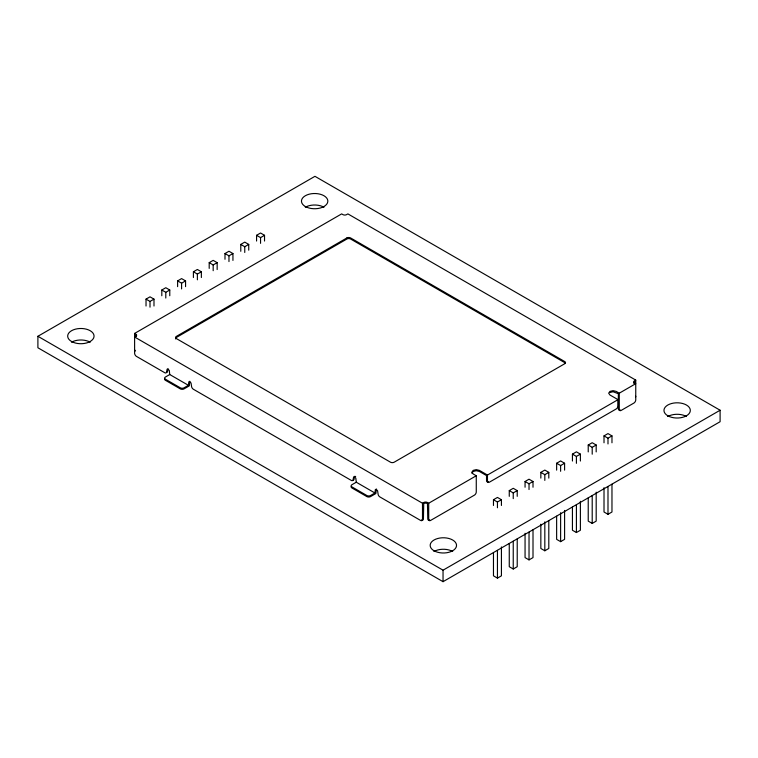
<?xml version="1.0" encoding="UTF-8"?>
<svg xmlns="http://www.w3.org/2000/svg" width="758" height="758" viewBox="0 0 758 758"><rect width="100%" height="100%" fill="white"/><g stroke="black" fill="none" stroke-linecap="round" stroke-linejoin="round"><path stroke-width="1.14" d="M168.02 368.682L167.565 371.117A2.634 1.525 60 0 1 166.637 372.443M189.784 381.246L189.329 385.841L184.042 388.892A2.634 1.525 0 0 1 180.319 388.892L165.396 380.27A2.634 1.525 0 0 1 164.713 378.801M376.319 488.938L375.864 493.534L370.577 496.585A2.634 1.525 0 0 1 366.844 496.585L351.92 487.962A2.634 1.525 0 0 1 351.238 486.494M471.874 473.248L473.163 471.457L476.27 470.709L479.388 471.457L486.532 475.579L486.532 480.61A2.634 1.525 -60 0 0 488.398 481.681M37.9 336.287L314.958 176.32L720.1 410.23L720.1 421.713L443.042 581.68L37.9 347.77L37.9 336.287L443.042 570.187L720.1 410.23M146.029 306.024L146.029 299.126L150.008 296.833L153.988 299.126L153.988 306.024M161.814 295.753L161.814 290.011L165.794 287.718L169.773 290.011L169.773 295.753M177.609 286.638L177.609 280.896L181.588 278.593L185.568 280.896L185.568 286.638M193.404 277.523L193.404 271.771L197.383 269.478L201.363 271.771L201.363 277.523M209.199 268.398L209.199 262.656L213.178 260.364L217.158 262.656L217.158 269.545M224.993 259.283L224.993 253.542L228.973 251.239L232.943 253.542L232.943 260.43M240.779 251.315L240.779 244.417L244.758 242.124L248.738 244.417L248.738 250.168M256.574 241.044L256.574 235.302L260.553 233.009L264.533 235.302L264.533 241.044M146.029 299.126L150.008 301.428L153.988 299.126M161.814 290.011L165.794 292.304L169.773 290.011M177.609 280.896L181.588 283.189L185.568 280.896M193.404 271.771L197.383 274.074L201.363 271.771M209.199 262.656L213.178 264.959L217.158 262.656M224.993 253.542L228.973 255.834L232.943 253.542M240.779 244.417L244.758 246.72L248.738 244.417M256.574 235.302L260.553 237.605L264.533 235.302M134.611 333.425L135.862 334.145A2.634 1.525 0 0 1 135.862 336.296L134.611 337.016L422.49 503.227L422.49 519.372A2.634 1.525 60 0 1 420.624 520.452L379.9 496.945A2.634 1.525 60 0 1 378.034 493.714L377.579 490.739L376.48 489.583L375.381 489.469L374.926 492.994L356.279 482.221L355.815 478.175L354.716 477.019L353.616 476.905L353.162 479.35A2.634 1.525 60 0 1 351.305 480.43L193.375 389.252A2.634 1.525 60 0 1 191.509 386.021L191.054 383.046L189.955 381.89L188.856 381.776L188.401 385.301L169.745 374.528L169.29 370.482L168.191 369.326L167.092 369.212L166.637 371.657A2.634 1.525 60 0 1 164.77 372.737L136.478 356.402A2.634 1.525 60 0 1 134.611 353.171L134.611 333.425L341.659 213.889L342.91 214.609A2.634 1.525 0 0 0 346.633 214.609L347.884 213.889L635.754 380.099L635.754 399.836A2.634 1.525 -60 0 1 633.896 403.066L621.143 410.429A2.634 1.525 -60 0 1 619.277 409.348L619.277 393.194L635.754 383.681L634.512 382.97A2.634 1.525 0 0 1 634.512 380.81L635.754 380.099M169.745 374.528L165.396 377.048A2.634 1.525 0 0 0 165.396 379.199L180.319 387.812A2.634 1.525 0 0 0 184.042 387.812L188.401 385.301M356.279 482.221L351.92 484.732A2.634 1.525 0 0 0 351.92 486.892L366.844 495.505A2.634 1.525 0 0 0 370.577 495.505L374.926 492.994M422.49 503.227L423.731 502.507A2.634 1.525 0 0 1 427.465 502.507L428.706 503.227L476.27 475.759L476.27 491.914A2.634 1.525 -60 0 1 474.413 495.145L430.572 520.452A2.634 1.525 -60 0 1 428.706 519.372L428.706 503.227M634.825 381.71L634.512 381.89A2.634 1.525 0 0 0 633.83 383.359M487.47 475.039L618.035 399.656L618.035 405.757A2.634 1.525 -60 0 1 616.169 408.988L489.336 482.221A2.634 1.525 -60 0 1 487.47 481.15L487.47 475.039L479.388 470.377L476.27 469.628L473.163 470.377L471.874 472.168L473.163 473.968L476.27 475.759M493.467 505.463L493.467 499.721L497.447 497.428L501.426 499.721L501.426 505.463M509.262 496.348L509.262 490.606L513.242 488.304L517.221 490.606L517.221 496.348M525.057 487.233L525.057 481.491L529.027 479.189L533.007 481.491L533.007 487.233M540.842 478.109L540.842 472.367L544.822 470.074L548.801 472.367L548.801 478.109M556.637 470.14L556.637 463.252L560.617 460.949L564.596 463.252L564.596 470.14M572.432 461.025L572.432 454.137L576.412 451.834L580.391 454.137L580.391 461.025M588.227 451.91L588.227 445.012L592.206 442.719L596.186 445.012L596.186 451.91M604.012 442.786L604.012 435.897L607.992 433.595L611.971 435.897L611.971 442.786M493.467 499.721L497.447 502.023L501.426 499.721M509.262 490.606L513.242 492.899L517.221 490.606M525.057 481.491L529.027 483.784L533.007 481.491M540.842 472.367L544.822 474.669L548.801 472.367M556.637 463.252L560.617 465.545L564.596 463.252M572.432 454.137L576.412 456.43L580.391 454.137M588.227 445.012L592.206 447.315L596.186 445.012M604.012 435.897L607.992 438.19L611.971 435.897M493.467 552.696L493.467 575.824L497.447 578.127L501.426 575.824L501.426 546.906M509.262 543.571L509.262 566.709L513.242 569.002L517.221 566.709L517.221 538.947M525.057 533.3L525.057 557.594L529.027 559.887L533.007 557.594L533.007 529.833M540.842 524.185L540.842 548.47L544.822 550.772L548.801 548.47L548.801 520.708M556.637 516.217L556.637 539.355L560.617 541.648L564.596 539.355L564.596 510.437M572.432 507.102L572.432 530.24L576.412 532.533L580.391 530.24L580.391 501.322M588.227 497.987L588.227 521.116L592.206 523.418L596.186 521.116L596.186 492.198M604.012 487.707L604.012 512.001L607.992 514.294L611.971 512.001L611.971 484.239M609.953 392.483L613.061 391.734L618.348 393.734L618.348 408.808A2.634 1.525 -60 0 0 620.215 409.889M355.654 476.479L354.555 476.375L354.1 478.81A2.634 1.525 60 0 1 353.162 480.136M619.277 393.194L616.169 391.403L613.061 390.654L609.953 391.403L608.665 393.194L609.953 394.994L618.035 399.656M607.992 438.19L607.992 443.942M607.992 486.541L607.992 514.294M592.206 447.315L592.206 454.203M592.206 495.656L592.206 523.418M576.412 456.43L576.412 463.318M576.412 504.771L576.412 532.533M560.617 465.545L560.617 471.296M560.617 512.73L560.617 541.648M544.822 474.669L544.822 480.411M544.822 521.855L544.822 550.772M529.027 483.784L529.027 489.526M529.027 532.125L529.027 559.887M513.242 492.899L513.242 498.641M513.242 541.24L513.242 569.002M497.447 502.023L497.447 507.765M497.447 550.365L497.447 578.127M443.042 570.187L443.042 581.68M260.553 237.605L260.553 243.346M244.758 246.72L244.758 252.461M228.973 255.834L228.973 261.576M213.178 264.959L213.178 270.701M197.383 274.074L197.383 279.816M181.588 283.189L181.588 288.931M165.794 292.304L165.794 298.055M150.008 301.428L150.008 307.17M135.549 337.367L135.862 335.226A2.634 1.525 0 0 1 136.544 335.908M305.322 207.228A13.189 7.618 0 0 1 323.969 207.228M71.536 342.209A13.189 7.618 0 0 1 90.193 342.209M434.031 551.483A13.189 7.618 0 0 1 452.678 551.483M667.807 416.512A13.189 7.618 0 0 1 686.464 416.512M635.754 396.245A2.634 1.525 60 0 1 635.507 397.183M135.549 350.907A2.634 1.525 -60 0 1 134.611 349.58M429.644 519.912A2.634 1.525 -60 0 1 427.777 518.842L427.465 503.577A2.634 1.525 0 0 0 423.731 503.577L423.428 518.842A2.634 1.525 60 0 1 421.562 519.912M565.44 363.328A2.634 1.525 0 0 0 564.748 362.646L350.613 239.016A2.634 1.525 0 0 0 346.889 239.016L176.339 337.481A2.634 1.525 0 0 0 175.657 338.959M346.889 237.946L176.339 336.41A2.634 1.525 0 0 0 176.339 338.561L390.474 462.191A2.634 1.525 0 0 0 394.198 462.191L564.748 363.726A2.634 1.525 0 0 0 564.748 361.575L350.613 237.946A2.634 1.525 0 0 0 346.889 237.946M667.807 415.791A13.189 7.618 0 0 0 689.875 412.38A13.189 7.618 0 0 0 673.72 403.057A13.189 7.618 0 0 0 667.807 415.791M434.031 550.772A13.189 7.618 0 0 0 456.089 547.352A13.189 7.618 0 0 0 439.943 538.028A13.189 7.618 0 0 0 434.031 550.772M71.536 341.488A13.189 7.618 0 0 0 93.604 338.077A13.189 7.618 0 0 0 77.449 328.745A13.189 7.618 0 0 0 71.536 341.488M305.322 206.517A13.189 7.618 0 0 0 327.39 203.097A13.189 7.618 0 0 0 311.235 193.773A13.189 7.618 0 0 0 305.322 206.517"/></g></svg>
